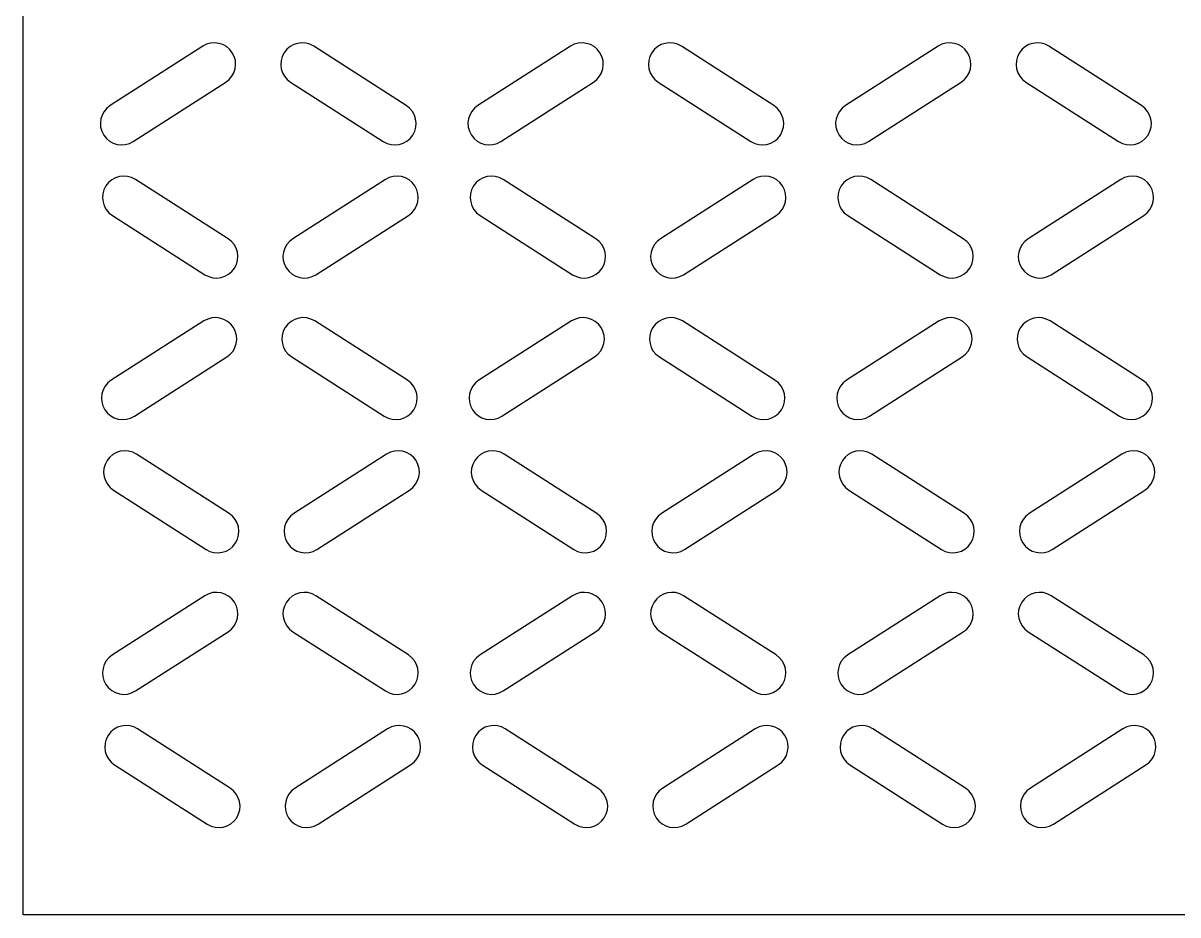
# Model space of a CAD drawing. Header units: centimetres. Extents: x -5.2 to 5.3, y -8.1 to 8.1.
# Drawn here: x -5.24 to 0, y -8.1 to -4.05 of the extents above; entities that cross this region are included whole.
import ezdxf

# ---------------------------------------------------------------- set-up
doc = ezdxf.new("R2010")
doc.units = ezdxf.units.CM
doc.header["$MEASUREMENT"] = 0
doc.layers.add('Layer 1', color=7, linetype='Continuous')

msp = doc.modelspace()

# ---------------------------------------------------------------- linework, layer by layer
at = {"layer": 'Layer 1', "color": 240}
for points, knots in [([(-5.23875, 8.09625), (-5.23875, 8.09625), (-5.23875, -8.09625), (-5.23875, -8.09625), (-5.23875, -8.09625), (-5.23875, -8.09625), (5.23875, -8.09625), (5.23875, -8.09625), (5.23875, -8.09625), (5.23875, -8.09625), (5.23875, 8.09625), (5.23875, 8.09625), (5.23875, 8.09625), (5.23875, 8.09625), (-5.23875, 8.09625), (-5.23875, 8.09625)], [0, 0, 0, 0, 0.2, 0.2, 0.2, 0.2, 0.4, 0.4, 0.4, 0.4, 0.6, 0.6, 0.6, 0.6, 1, 1, 1, 1]), ([(-4.8437, -4.42322), (-4.8437, -4.42322), (-4.42378, -4.15419), (-4.42378, -4.15419), (-4.42378, -4.15419), (-4.37869, -4.1253), (-4.31871, -4.13845), (-4.28982, -4.18353), (-4.28982, -4.18353), (-4.26093, -4.22864), (-4.27408, -4.2886), (-4.31916, -4.31746), (-4.31916, -4.31746), (-4.31916, -4.31746), (-4.73908, -4.58649), (-4.73908, -4.58649), (-4.73908, -4.58649), (-4.78419, -4.61538), (-4.84415, -4.60226), (-4.87301, -4.55715), (-4.87301, -4.55715), (-4.90196, -4.51207), (-4.88879, -4.45212), (-4.8437, -4.42322)], [0, 0, 0, 0, 0.1428571, 0.1428571, 0.1428571, 0.1428571, 0.2857143, 0.2857143, 0.2857143, 0.2857143, 0.4285714, 0.4285714, 0.4285714, 0.4285714, 0.5714286, 0.5714286, 0.5714286, 0.5714286, 0.7142857, 0.7142857, 0.7142857, 0.7142857, 1, 1, 1, 1]), ([(-4.05447, -4.18354), (-4.02558, -4.13845), (-3.96565, -4.12531), (-3.92054, -4.1542), (-3.92054, -4.1542), (-3.92054, -4.1542), (-3.50062, -4.42323), (-3.50062, -4.42323), (-3.50062, -4.42323), (-3.45551, -4.45212), (-3.44239, -4.51208), (-3.47128, -4.55716), (-3.47128, -4.55716), (-3.50017, -4.60227), (-3.56015, -4.61539), (-3.60521, -4.5865), (-3.60521, -4.5865), (-3.60521, -4.5865), (-4.02518, -4.31747), (-4.02518, -4.31747), (-4.02518, -4.31747), (-4.07024, -4.2886), (-4.08337, -4.22865), (-4.05447, -4.18354)], [0, 0, 0, 0, 0.1428571, 0.1428571, 0.1428571, 0.1428571, 0.2857143, 0.2857143, 0.2857143, 0.2857143, 0.4285714, 0.4285714, 0.4285714, 0.4285714, 0.5714286, 0.5714286, 0.5714286, 0.5714286, 0.7142857, 0.7142857, 0.7142857, 0.7142857, 1, 1, 1, 1]), ([(-3.17587, -4.42322), (-3.17587, -4.42322), (-2.75595, -4.15419), (-2.75595, -4.15419), (-2.75595, -4.15419), (-2.71084, -4.1253), (-2.65088, -4.13845), (-2.62199, -4.18353), (-2.62199, -4.18353), (-2.5931, -4.22864), (-2.60625, -4.2886), (-2.65131, -4.31746), (-2.65131, -4.31746), (-2.65131, -4.31746), (-3.07126, -4.58649), (-3.07126, -4.58649), (-3.07126, -4.58649), (-3.11635, -4.61538), (-3.17633, -4.60226), (-3.20519, -4.55715), (-3.20519, -4.55715), (-3.23411, -4.51207), (-3.22096, -4.45212), (-3.17587, -4.42322)], [0, 0, 0, 0, 0.1428571, 0.1428571, 0.1428571, 0.1428571, 0.2857143, 0.2857143, 0.2857143, 0.2857143, 0.4285714, 0.4285714, 0.4285714, 0.4285714, 0.5714286, 0.5714286, 0.5714286, 0.5714286, 0.7142857, 0.7142857, 0.7142857, 0.7142857, 1, 1, 1, 1]), ([(-2.38665, -4.18354), (-2.35773, -4.13845), (-2.2978, -4.12531), (-2.25269, -4.1542), (-2.25269, -4.1542), (-2.25269, -4.1542), (-1.8328, -4.42323), (-1.8328, -4.42323), (-1.8328, -4.42323), (-1.78769, -4.45212), (-1.77457, -4.51208), (-1.80346, -4.55716), (-1.80346, -4.55716), (-1.83235, -4.60227), (-1.89231, -4.61539), (-1.93739, -4.5865), (-1.93739, -4.5865), (-1.93739, -4.5865), (-2.35734, -4.31747), (-2.35734, -4.31747), (-2.35734, -4.31747), (-2.40239, -4.2886), (-2.41554, -4.22865), (-2.38665, -4.18354)], [0, 0, 0, 0, 0.1428571, 0.1428571, 0.1428571, 0.1428571, 0.2857143, 0.2857143, 0.2857143, 0.2857143, 0.4285714, 0.4285714, 0.4285714, 0.4285714, 0.5714286, 0.5714286, 0.5714286, 0.5714286, 0.7142857, 0.7142857, 0.7142857, 0.7142857, 1, 1, 1, 1]), ([(-1.50802, -4.42322), (-1.50802, -4.42322), (-1.0881, -4.15419), (-1.0881, -4.15419), (-1.0881, -4.15419), (-1.04299, -4.1253), (-0.98303, -4.13845), (-0.95417, -4.18353), (-0.95417, -4.18353), (-0.92528, -4.22864), (-0.9384, -4.2886), (-0.98349, -4.31746), (-0.98349, -4.31746), (-0.98349, -4.31746), (-1.40344, -4.58649), (-1.40344, -4.58649), (-1.40344, -4.58649), (-1.44853, -4.61538), (-1.50851, -4.60226), (-1.53737, -4.55715), (-1.53737, -4.55715), (-1.56625, -4.51207), (-1.55313, -4.45212), (-1.50802, -4.42322)], [0, 0, 0, 0, 0.1428571, 0.1428571, 0.1428571, 0.1428571, 0.2857143, 0.2857143, 0.2857143, 0.2857143, 0.4285714, 0.4285714, 0.4285714, 0.4285714, 0.5714286, 0.5714286, 0.5714286, 0.5714286, 0.7142857, 0.7142857, 0.7142857, 0.7142857, 1, 1, 1, 1]), ([(-0.71882, -4.18354), (-0.68987, -4.13845), (-0.62995, -4.12531), (-0.58483, -4.1542), (-0.58483, -4.1542), (-0.58483, -4.1542), (-0.16496, -4.42323), (-0.16496, -4.42323), (-0.16496, -4.42323), (-0.11985, -4.45212), (-0.10673, -4.51208), (-0.13562, -4.55716), (-0.13562, -4.55716), (-0.16451, -4.60227), (-0.22444, -4.61539), (-0.26955, -4.5865), (-0.26955, -4.5865), (-0.26955, -4.5865), (-0.68947, -4.31747), (-0.68947, -4.31747), (-0.68947, -4.31747), (-0.73454, -4.2886), (-0.74771, -4.22865), (-0.71882, -4.18354)], [0, 0, 0, 0, 0.1428571, 0.1428571, 0.1428571, 0.1428571, 0.2857143, 0.2857143, 0.2857143, 0.2857143, 0.4285714, 0.4285714, 0.4285714, 0.4285714, 0.5714286, 0.5714286, 0.5714286, 0.5714286, 0.7142857, 0.7142857, 0.7142857, 0.7142857, 1, 1, 1, 1]), ([(-4.27985, -5.16162), (-4.30874, -5.20673), (-4.36867, -5.21985), (-4.41378, -5.19096), (-4.41378, -5.19096), (-4.41378, -5.19096), (-4.8337, -4.92193), (-4.8337, -4.92193), (-4.8337, -4.92193), (-4.87881, -4.89304), (-4.89193, -4.83311), (-4.86304, -4.788), (-4.86304, -4.788), (-4.83415, -4.74291), (-4.77417, -4.72977), (-4.72911, -4.75868), (-4.72911, -4.75868), (-4.72911, -4.75868), (-4.30914, -5.02768), (-4.30914, -5.02768), (-4.30914, -5.02768), (-4.26408, -5.05656), (-4.25095, -5.11654), (-4.27985, -5.16162)], [0, 0, 0, 0, 0.1428571, 0.1428571, 0.1428571, 0.1428571, 0.2857143, 0.2857143, 0.2857143, 0.2857143, 0.4285714, 0.4285714, 0.4285714, 0.4285714, 0.5714286, 0.5714286, 0.5714286, 0.5714286, 0.7142857, 0.7142857, 0.7142857, 0.7142857, 1, 1, 1, 1]), ([(-3.49059, -4.92194), (-3.49059, -4.92194), (-3.91051, -5.19097), (-3.91051, -5.19097), (-3.91051, -5.19097), (-3.95562, -5.21986), (-4.01558, -5.20674), (-4.0445, -5.16163), (-4.0445, -5.16163), (-4.07339, -5.11654), (-4.06022, -5.05656), (-4.01516, -5.0277), (-4.01516, -5.0277), (-4.01516, -5.0277), (-3.59524, -4.7587), (-3.59524, -4.7587), (-3.59524, -4.7587), (-3.55013, -4.72978), (-3.49012, -4.74293), (-3.46125, -4.78802), (-3.46125, -4.78802), (-3.43236, -4.83312), (-3.44548, -4.89307), (-3.49059, -4.92194)], [0, 0, 0, 0, 0.1428571, 0.1428571, 0.1428571, 0.1428571, 0.2857143, 0.2857143, 0.2857143, 0.2857143, 0.4285714, 0.4285714, 0.4285714, 0.4285714, 0.5714286, 0.5714286, 0.5714286, 0.5714286, 0.7142857, 0.7142857, 0.7142857, 0.7142857, 1, 1, 1, 1]), ([(-2.61199, -5.16162), (-2.64088, -5.20673), (-2.70081, -5.21985), (-2.74592, -5.19096), (-2.74592, -5.19096), (-2.74592, -5.19096), (-3.16584, -4.92193), (-3.16584, -4.92193), (-3.16584, -4.92193), (-3.21095, -4.89304), (-3.22407, -4.83311), (-3.19518, -4.788), (-3.19518, -4.788), (-3.16629, -4.74291), (-3.10631, -4.72977), (-3.06125, -4.75868), (-3.06125, -4.75868), (-3.06125, -4.75868), (-2.64128, -5.02768), (-2.64128, -5.02768), (-2.64128, -5.02768), (-2.59622, -5.05656), (-2.5831, -5.11654), (-2.61199, -5.16162)], [0, 0, 0, 0, 0.1428571, 0.1428571, 0.1428571, 0.1428571, 0.2857143, 0.2857143, 0.2857143, 0.2857143, 0.4285714, 0.4285714, 0.4285714, 0.4285714, 0.5714286, 0.5714286, 0.5714286, 0.5714286, 0.7142857, 0.7142857, 0.7142857, 0.7142857, 1, 1, 1, 1]), ([(-1.82274, -4.92194), (-1.82274, -4.92194), (-2.24266, -5.19097), (-2.24266, -5.19097), (-2.24266, -5.19097), (-2.28777, -5.21986), (-2.34773, -5.20674), (-2.37665, -5.16163), (-2.37665, -5.16163), (-2.40554, -5.11654), (-2.39237, -5.05656), (-2.34731, -5.0277), (-2.34731, -5.0277), (-2.34731, -5.0277), (-1.92739, -4.7587), (-1.92739, -4.7587), (-1.92739, -4.7587), (-1.88228, -4.72978), (-1.82232, -4.74293), (-1.79346, -4.78802), (-1.79346, -4.78802), (-1.76448, -4.83312), (-1.77768, -4.89307), (-1.82274, -4.92194)], [0, 0, 0, 0, 0.1428571, 0.1428571, 0.1428571, 0.1428571, 0.2857143, 0.2857143, 0.2857143, 0.2857143, 0.4285714, 0.4285714, 0.4285714, 0.4285714, 0.5714286, 0.5714286, 0.5714286, 0.5714286, 0.7142857, 0.7142857, 0.7142857, 0.7142857, 1, 1, 1, 1]), ([(-0.94414, -5.16162), (-0.97303, -5.20673), (-1.03296, -5.21985), (-1.07807, -5.19096), (-1.07807, -5.19096), (-1.07807, -5.19096), (-1.49799, -4.92193), (-1.49799, -4.92193), (-1.49799, -4.92193), (-1.5431, -4.89304), (-1.55622, -4.83311), (-1.52733, -4.788), (-1.52733, -4.788), (-1.49844, -4.74291), (-1.43846, -4.72977), (-1.3934, -4.75868), (-1.3934, -4.75868), (-1.3934, -4.75868), (-0.97343, -5.02768), (-0.97343, -5.02768), (-0.97343, -5.02768), (-0.92837, -5.05656), (-0.91525, -5.11654), (-0.94414, -5.16162)], [0, 0, 0, 0, 0.1428571, 0.1428571, 0.1428571, 0.1428571, 0.2857143, 0.2857143, 0.2857143, 0.2857143, 0.4285714, 0.4285714, 0.4285714, 0.4285714, 0.5714286, 0.5714286, 0.5714286, 0.5714286, 0.7142857, 0.7142857, 0.7142857, 0.7142857, 1, 1, 1, 1]), ([(-0.15491, -4.92194), (-0.15491, -4.92194), (-0.57483, -5.19097), (-0.57483, -5.19097), (-0.57483, -5.19097), (-0.61989, -5.21986), (-0.6799, -5.20674), (-0.70876, -5.16163), (-0.70876, -5.16163), (-0.73765, -5.11654), (-0.72453, -5.05656), (-0.67942, -5.0277), (-0.67942, -5.0277), (-0.67942, -5.0277), (-0.2595, -4.7587), (-0.2595, -4.7587), (-0.2595, -4.7587), (-0.21439, -4.72978), (-0.15443, -4.74293), (-0.12557, -4.78802), (-0.12557, -4.78802), (-0.09668, -4.83312), (-0.1098, -4.89307), (-0.15491, -4.92194)], [0, 0, 0, 0, 0.1428571, 0.1428571, 0.1428571, 0.1428571, 0.2857143, 0.2857143, 0.2857143, 0.2857143, 0.4285714, 0.4285714, 0.4285714, 0.4285714, 0.5714286, 0.5714286, 0.5714286, 0.5714286, 0.7142857, 0.7142857, 0.7142857, 0.7142857, 1, 1, 1, 1]), ([(-4.83873, -5.66999), (-4.83873, -5.66999), (-4.41881, -5.40099), (-4.41881, -5.40099), (-4.41881, -5.40099), (-4.3737, -5.3721), (-4.31374, -5.38522), (-4.28485, -5.43033), (-4.28485, -5.43033), (-4.25596, -5.47539), (-4.26911, -5.53537), (-4.31417, -5.56426), (-4.31417, -5.56426), (-4.31417, -5.56426), (-4.73412, -5.83329), (-4.73412, -5.83329), (-4.73412, -5.83329), (-4.77921, -5.86218), (-4.83919, -5.84906), (-4.86805, -5.80395), (-4.86805, -5.80395), (-4.89696, -5.75884), (-4.88381, -5.69889), (-4.83873, -5.66999)], [0, 0, 0, 0, 0.1428571, 0.1428571, 0.1428571, 0.1428571, 0.2857143, 0.2857143, 0.2857143, 0.2857143, 0.4285714, 0.4285714, 0.4285714, 0.4285714, 0.5714286, 0.5714286, 0.5714286, 0.5714286, 0.7142857, 0.7142857, 0.7142857, 0.7142857, 1, 1, 1, 1]), ([(-4.0495, -5.43033), (-4.02058, -5.38522), (-3.96065, -5.3721), (-3.91554, -5.40099), (-3.91554, -5.40099), (-3.91554, -5.40099), (-3.49565, -5.66999), (-3.49565, -5.66999), (-3.49565, -5.66999), (-3.45054, -5.69888), (-3.43742, -5.75884), (-3.46631, -5.80392), (-3.46631, -5.80392), (-3.4952, -5.84903), (-3.55516, -5.86215), (-3.60024, -5.83326), (-3.60024, -5.83326), (-3.60024, -5.83326), (-4.02019, -5.56423), (-4.02019, -5.56423), (-4.02019, -5.56423), (-4.06522, -5.53537), (-4.07839, -5.47539), (-4.0495, -5.43033)], [0, 0, 0, 0, 0.1428571, 0.1428571, 0.1428571, 0.1428571, 0.2857143, 0.2857143, 0.2857143, 0.2857143, 0.4285714, 0.4285714, 0.4285714, 0.4285714, 0.5714286, 0.5714286, 0.5714286, 0.5714286, 0.7142857, 0.7142857, 0.7142857, 0.7142857, 1, 1, 1, 1]), ([(-3.17087, -5.66999), (-3.17087, -5.66999), (-2.75095, -5.40099), (-2.75095, -5.40099), (-2.75095, -5.40099), (-2.70584, -5.3721), (-2.64588, -5.38522), (-2.61702, -5.43033), (-2.61702, -5.43033), (-2.58813, -5.47539), (-2.60125, -5.53537), (-2.64634, -5.56426), (-2.64634, -5.56426), (-2.64634, -5.56426), (-3.06629, -5.83329), (-3.06629, -5.83329), (-3.06629, -5.83329), (-3.11138, -5.86218), (-3.17136, -5.84906), (-3.20022, -5.80395), (-3.20022, -5.80395), (-3.22911, -5.75884), (-3.21598, -5.69889), (-3.17087, -5.66999)], [0, 0, 0, 0, 0.1428571, 0.1428571, 0.1428571, 0.1428571, 0.2857143, 0.2857143, 0.2857143, 0.2857143, 0.4285714, 0.4285714, 0.4285714, 0.4285714, 0.5714286, 0.5714286, 0.5714286, 0.5714286, 0.7142857, 0.7142857, 0.7142857, 0.7142857, 1, 1, 1, 1]), ([(-2.38167, -5.43033), (-2.35272, -5.38522), (-2.2928, -5.3721), (-2.24768, -5.40099), (-2.24768, -5.40099), (-2.24768, -5.40099), (-1.82781, -5.66999), (-1.82781, -5.66999), (-1.82781, -5.66999), (-1.7827, -5.69888), (-1.76958, -5.75884), (-1.79847, -5.80392), (-1.79847, -5.80392), (-1.82736, -5.84903), (-1.88729, -5.86215), (-1.9324, -5.83326), (-1.9324, -5.83326), (-1.9324, -5.83326), (-2.35232, -5.56423), (-2.35232, -5.56423), (-2.35232, -5.56423), (-2.39736, -5.53537), (-2.41054, -5.47539), (-2.38167, -5.43033)], [0, 0, 0, 0, 0.1428571, 0.1428571, 0.1428571, 0.1428571, 0.2857143, 0.2857143, 0.2857143, 0.2857143, 0.4285714, 0.4285714, 0.4285714, 0.4285714, 0.5714286, 0.5714286, 0.5714286, 0.5714286, 0.7142857, 0.7142857, 0.7142857, 0.7142857, 1, 1, 1, 1]), ([(-1.50302, -5.66999), (-1.50302, -5.66999), (-1.0831, -5.40099), (-1.0831, -5.40099), (-1.0831, -5.40099), (-1.03801, -5.3721), (-0.97803, -5.38522), (-0.94917, -5.43033), (-0.94917, -5.43033), (-0.92028, -5.47539), (-0.9334, -5.53537), (-0.97851, -5.56426), (-0.97851, -5.56426), (-0.97851, -5.56426), (-1.39843, -5.83329), (-1.39843, -5.83329), (-1.39843, -5.83329), (-1.44354, -5.86218), (-1.5035, -5.84906), (-1.53236, -5.80395), (-1.53236, -5.80395), (-1.56125, -5.75884), (-1.54813, -5.69889), (-1.50302, -5.66999)], [0, 0, 0, 0, 0.1428571, 0.1428571, 0.1428571, 0.1428571, 0.2857143, 0.2857143, 0.2857143, 0.2857143, 0.4285714, 0.4285714, 0.4285714, 0.4285714, 0.5714286, 0.5714286, 0.5714286, 0.5714286, 0.7142857, 0.7142857, 0.7142857, 0.7142857, 1, 1, 1, 1]), ([(-0.71382, -5.43033), (-0.6849, -5.38522), (-0.62497, -5.3721), (-0.57986, -5.40099), (-0.57986, -5.40099), (-0.57986, -5.40099), (-0.15997, -5.66999), (-0.15997, -5.66999), (-0.15997, -5.66999), (-0.11486, -5.69888), (-0.10174, -5.75884), (-0.13063, -5.80392), (-0.13063, -5.80392), (-0.15952, -5.84903), (-0.21948, -5.86215), (-0.26456, -5.83326), (-0.26456, -5.83326), (-0.26456, -5.83326), (-0.68451, -5.56423), (-0.68451, -5.56423), (-0.68451, -5.56423), (-0.72954, -5.53537), (-0.74269, -5.47539), (-0.71382, -5.43033)], [0, 0, 0, 0, 0.1428571, 0.1428571, 0.1428571, 0.1428571, 0.2857143, 0.2857143, 0.2857143, 0.2857143, 0.4285714, 0.4285714, 0.4285714, 0.4285714, 0.5714286, 0.5714286, 0.5714286, 0.5714286, 0.7142857, 0.7142857, 0.7142857, 0.7142857, 1, 1, 1, 1]), ([(-4.27485, -6.40839), (-4.30374, -6.4535), (-4.36367, -6.46662), (-4.40878, -6.43773), (-4.40878, -6.43773), (-4.40878, -6.43773), (-4.8287, -6.1687), (-4.8287, -6.1687), (-4.8287, -6.1687), (-4.87381, -6.13981), (-4.88693, -6.07988), (-4.85804, -6.03477), (-4.85804, -6.03477), (-4.82915, -5.98968), (-4.76917, -5.97654), (-4.72411, -6.00545), (-4.72411, -6.00545), (-4.72411, -6.00545), (-4.30414, -6.27445), (-4.30414, -6.27445), (-4.30414, -6.27445), (-4.2591, -6.30333), (-4.24598, -6.36331), (-4.27485, -6.40839)], [0, 0, 0, 0, 0.1428571, 0.1428571, 0.1428571, 0.1428571, 0.2857143, 0.2857143, 0.2857143, 0.2857143, 0.4285714, 0.4285714, 0.4285714, 0.4285714, 0.5714286, 0.5714286, 0.5714286, 0.5714286, 0.7142857, 0.7142857, 0.7142857, 0.7142857, 1, 1, 1, 1]), ([(-3.48559, -6.16871), (-3.48559, -6.16871), (-3.90551, -6.43774), (-3.90551, -6.43774), (-3.90551, -6.43774), (-3.95062, -6.46663), (-4.01058, -6.45351), (-4.0395, -6.4084), (-4.0395, -6.4084), (-4.06839, -6.36331), (-4.05522, -6.30333), (-4.01016, -6.27447), (-4.01016, -6.27447), (-4.01016, -6.27447), (-3.59024, -6.00547), (-3.59024, -6.00547), (-3.59024, -6.00547), (-3.54513, -5.97655), (-3.48512, -5.9897), (-3.45625, -6.03479), (-3.45625, -6.03479), (-3.42736, -6.07989), (-3.44048, -6.13984), (-3.48559, -6.16871)], [0, 0, 0, 0, 0.1428571, 0.1428571, 0.1428571, 0.1428571, 0.2857143, 0.2857143, 0.2857143, 0.2857143, 0.4285714, 0.4285714, 0.4285714, 0.4285714, 0.5714286, 0.5714286, 0.5714286, 0.5714286, 0.7142857, 0.7142857, 0.7142857, 0.7142857, 1, 1, 1, 1]), ([(-2.60699, -6.40839), (-2.63588, -6.4535), (-2.69581, -6.46662), (-2.74092, -6.43773), (-2.74092, -6.43773), (-2.74092, -6.43773), (-3.16084, -6.1687), (-3.16084, -6.1687), (-3.16084, -6.1687), (-3.20595, -6.13981), (-3.21907, -6.07988), (-3.19018, -6.03477), (-3.19018, -6.03477), (-3.16129, -5.98968), (-3.10131, -5.97654), (-3.05625, -6.00545), (-3.05625, -6.00545), (-3.05625, -6.00545), (-2.63628, -6.27445), (-2.63628, -6.27445), (-2.63628, -6.27445), (-2.59125, -6.30333), (-2.5781, -6.36331), (-2.60699, -6.40839)], [0, 0, 0, 0, 0.1428571, 0.1428571, 0.1428571, 0.1428571, 0.2857143, 0.2857143, 0.2857143, 0.2857143, 0.4285714, 0.4285714, 0.4285714, 0.4285714, 0.5714286, 0.5714286, 0.5714286, 0.5714286, 0.7142857, 0.7142857, 0.7142857, 0.7142857, 1, 1, 1, 1]), ([(-1.81774, -6.16871), (-1.81774, -6.16871), (-2.23766, -6.43774), (-2.23766, -6.43774), (-2.23766, -6.43774), (-2.28277, -6.46663), (-2.34273, -6.45351), (-2.37165, -6.4084), (-2.37165, -6.4084), (-2.40054, -6.36331), (-2.38737, -6.30333), (-2.34231, -6.27447), (-2.34231, -6.27447), (-2.34231, -6.27447), (-1.92239, -6.00547), (-1.92239, -6.00547), (-1.92239, -6.00547), (-1.87728, -5.97655), (-1.8173, -5.9897), (-1.78843, -6.03479), (-1.78843, -6.03479), (-1.75951, -6.07989), (-1.77266, -6.13984), (-1.81774, -6.16871)], [0, 0, 0, 0, 0.1428571, 0.1428571, 0.1428571, 0.1428571, 0.2857143, 0.2857143, 0.2857143, 0.2857143, 0.4285714, 0.4285714, 0.4285714, 0.4285714, 0.5714286, 0.5714286, 0.5714286, 0.5714286, 0.7142857, 0.7142857, 0.7142857, 0.7142857, 1, 1, 1, 1]), ([(-0.93914, -6.40839), (-0.96803, -6.4535), (-1.02796, -6.46662), (-1.07307, -6.43773), (-1.07307, -6.43773), (-1.07307, -6.43773), (-1.49299, -6.1687), (-1.49299, -6.1687), (-1.49299, -6.1687), (-1.5381, -6.13981), (-1.55122, -6.07988), (-1.52233, -6.03477), (-1.52233, -6.03477), (-1.49344, -5.98968), (-1.43346, -5.97654), (-1.3884, -6.00545), (-1.3884, -6.00545), (-1.3884, -6.00545), (-0.96843, -6.27445), (-0.96843, -6.27445), (-0.96843, -6.27445), (-0.92337, -6.30333), (-0.91025, -6.36331), (-0.93914, -6.40839)], [0, 0, 0, 0, 0.1428571, 0.1428571, 0.1428571, 0.1428571, 0.2857143, 0.2857143, 0.2857143, 0.2857143, 0.4285714, 0.4285714, 0.4285714, 0.4285714, 0.5714286, 0.5714286, 0.5714286, 0.5714286, 0.7142857, 0.7142857, 0.7142857, 0.7142857, 1, 1, 1, 1]), ([(-0.14991, -6.16871), (-0.14991, -6.16871), (-0.56983, -6.43774), (-0.56983, -6.43774), (-0.56983, -6.43774), (-0.61492, -6.46663), (-0.6749, -6.45351), (-0.70379, -6.4084), (-0.70379, -6.4084), (-0.73268, -6.36331), (-0.71953, -6.30333), (-0.67445, -6.27447), (-0.67445, -6.27447), (-0.67445, -6.27447), (-0.25453, -6.00547), (-0.25453, -6.00547), (-0.25453, -6.00547), (-0.20942, -5.97655), (-0.14946, -5.9897), (-0.1206, -6.03479), (-0.1206, -6.03479), (-0.09168, -6.07989), (-0.10483, -6.13984), (-0.14991, -6.16871)], [0, 0, 0, 0, 0.1428571, 0.1428571, 0.1428571, 0.1428571, 0.2857143, 0.2857143, 0.2857143, 0.2857143, 0.4285714, 0.4285714, 0.4285714, 0.4285714, 0.5714286, 0.5714286, 0.5714286, 0.5714286, 0.7142857, 0.7142857, 0.7142857, 0.7142857, 1, 1, 1, 1]), ([(-4.8337, -6.91676), (-4.8337, -6.91676), (-4.41378, -6.64776), (-4.41378, -6.64776), (-4.41378, -6.64776), (-4.36867, -6.61887), (-4.30871, -6.63199), (-4.27985, -6.6771), (-4.27985, -6.6771), (-4.25096, -6.72216), (-4.26408, -6.78214), (-4.30917, -6.81103), (-4.30917, -6.81103), (-4.30917, -6.81103), (-4.72912, -7.08006), (-4.72912, -7.08006), (-4.72912, -7.08006), (-4.77421, -7.10895), (-4.83419, -7.09583), (-4.86305, -7.05072), (-4.86305, -7.05072), (-4.89196, -7.00561), (-4.87881, -6.94566), (-4.8337, -6.91676)], [0, 0, 0, 0, 0.1428571, 0.1428571, 0.1428571, 0.1428571, 0.2857143, 0.2857143, 0.2857143, 0.2857143, 0.4285714, 0.4285714, 0.4285714, 0.4285714, 0.5714286, 0.5714286, 0.5714286, 0.5714286, 0.7142857, 0.7142857, 0.7142857, 0.7142857, 1, 1, 1, 1]), ([(-4.0445, -6.6771), (-4.01555, -6.63199), (-3.95563, -6.61887), (-3.91051, -6.64776), (-3.91051, -6.64776), (-3.91051, -6.64776), (-3.49064, -6.91676), (-3.49064, -6.91676), (-3.49064, -6.91676), (-3.44553, -6.94565), (-3.43241, -7.00561), (-3.4613, -7.05069), (-3.4613, -7.05069), (-3.49019, -7.0958), (-3.55012, -7.10892), (-3.59523, -7.08003), (-3.59523, -7.08003), (-3.59523, -7.08003), (-4.01515, -6.811), (-4.01515, -6.811), (-4.01515, -6.811), (-4.06022, -6.78214), (-4.07339, -6.72216), (-4.0445, -6.6771)], [0, 0, 0, 0, 0.1428571, 0.1428571, 0.1428571, 0.1428571, 0.2857143, 0.2857143, 0.2857143, 0.2857143, 0.4285714, 0.4285714, 0.4285714, 0.4285714, 0.5714286, 0.5714286, 0.5714286, 0.5714286, 0.7142857, 0.7142857, 0.7142857, 0.7142857, 1, 1, 1, 1]), ([(-3.16585, -6.91676), (-3.16585, -6.91676), (-2.74593, -6.64776), (-2.74593, -6.64776), (-2.74593, -6.64776), (-2.70084, -6.61887), (-2.64086, -6.63199), (-2.612, -6.6771), (-2.612, -6.6771), (-2.58311, -6.72216), (-2.59623, -6.78214), (-2.64134, -6.81103), (-2.64134, -6.81103), (-2.64134, -6.81103), (-3.06126, -7.08006), (-3.06126, -7.08006), (-3.06126, -7.08006), (-3.10637, -7.10895), (-3.16633, -7.09583), (-3.19519, -7.05072), (-3.19519, -7.05072), (-3.22408, -7.00561), (-3.21096, -6.94566), (-3.16585, -6.91676)], [0, 0, 0, 0, 0.1428571, 0.1428571, 0.1428571, 0.1428571, 0.2857143, 0.2857143, 0.2857143, 0.2857143, 0.4285714, 0.4285714, 0.4285714, 0.4285714, 0.5714286, 0.5714286, 0.5714286, 0.5714286, 0.7142857, 0.7142857, 0.7142857, 0.7142857, 1, 1, 1, 1]), ([(-2.37665, -6.6771), (-2.34773, -6.63199), (-2.2878, -6.61887), (-2.24269, -6.64776), (-2.24269, -6.64776), (-2.24269, -6.64776), (-1.8228, -6.91676), (-1.8228, -6.91676), (-1.8228, -6.91676), (-1.77769, -6.94565), (-1.76457, -7.00561), (-1.79346, -7.05069), (-1.79346, -7.05069), (-1.82235, -7.0958), (-1.88231, -7.10892), (-1.92739, -7.08003), (-1.92739, -7.08003), (-1.92739, -7.08003), (-2.34734, -6.811), (-2.34734, -6.811), (-2.34734, -6.811), (-2.39239, -6.78214), (-2.40554, -6.72216), (-2.37665, -6.6771)], [0, 0, 0, 0, 0.1428571, 0.1428571, 0.1428571, 0.1428571, 0.2857143, 0.2857143, 0.2857143, 0.2857143, 0.4285714, 0.4285714, 0.4285714, 0.4285714, 0.5714286, 0.5714286, 0.5714286, 0.5714286, 0.7142857, 0.7142857, 0.7142857, 0.7142857, 1, 1, 1, 1]), ([(-1.49802, -6.91676), (-1.49802, -6.91676), (-1.0781, -6.64776), (-1.0781, -6.64776), (-1.0781, -6.64776), (-1.03301, -6.61887), (-0.97303, -6.63199), (-0.94414, -6.6771), (-0.94414, -6.6771), (-0.91525, -6.72216), (-0.9284, -6.78214), (-0.97348, -6.81103), (-0.97348, -6.81103), (-0.97348, -6.81103), (-1.3934, -7.08006), (-1.3934, -7.08006), (-1.3934, -7.08006), (-1.43851, -7.10895), (-1.49847, -7.09583), (-1.52733, -7.05072), (-1.52733, -7.05072), (-1.55625, -7.00561), (-1.5431, -6.94566), (-1.49802, -6.91676)], [0, 0, 0, 0, 0.1428571, 0.1428571, 0.1428571, 0.1428571, 0.2857143, 0.2857143, 0.2857143, 0.2857143, 0.4285714, 0.4285714, 0.4285714, 0.4285714, 0.5714286, 0.5714286, 0.5714286, 0.5714286, 0.7142857, 0.7142857, 0.7142857, 0.7142857, 1, 1, 1, 1]), ([(-0.70879, -6.6771), (-0.6799, -6.63199), (-0.61997, -6.61887), (-0.57486, -6.64776), (-0.57486, -6.64776), (-0.57486, -6.64776), (-0.15494, -6.91676), (-0.15494, -6.91676), (-0.15494, -6.91676), (-0.10983, -6.94565), (-0.09671, -7.00561), (-0.1256, -7.05069), (-0.1256, -7.05069), (-0.15449, -7.0958), (-0.21447, -7.10892), (-0.25953, -7.08003), (-0.25953, -7.08003), (-0.25953, -7.08003), (-0.6795, -6.811), (-0.6795, -6.811), (-0.6795, -6.811), (-0.72456, -6.78214), (-0.73768, -6.72216), (-0.70879, -6.6771)], [0, 0, 0, 0, 0.1428571, 0.1428571, 0.1428571, 0.1428571, 0.2857143, 0.2857143, 0.2857143, 0.2857143, 0.4285714, 0.4285714, 0.4285714, 0.4285714, 0.5714286, 0.5714286, 0.5714286, 0.5714286, 0.7142857, 0.7142857, 0.7142857, 0.7142857, 1, 1, 1, 1]), ([(-4.26987, -7.65516), (-4.29876, -7.70027), (-4.35869, -7.71339), (-4.4038, -7.6845), (-4.4038, -7.6845), (-4.4038, -7.6845), (-4.82372, -7.41547), (-4.82372, -7.41547), (-4.82372, -7.41547), (-4.86883, -7.38658), (-4.88195, -7.32665), (-4.85306, -7.28154), (-4.85306, -7.28154), (-4.82417, -7.23645), (-4.76419, -7.22331), (-4.71913, -7.25222), (-4.71913, -7.25222), (-4.71913, -7.25222), (-4.29916, -7.52122), (-4.29916, -7.52122), (-4.29916, -7.52122), (-4.2541, -7.5501), (-4.24098, -7.61008), (-4.26987, -7.65516)], [0, 0, 0, 0, 0.1428571, 0.1428571, 0.1428571, 0.1428571, 0.2857143, 0.2857143, 0.2857143, 0.2857143, 0.4285714, 0.4285714, 0.4285714, 0.4285714, 0.5714286, 0.5714286, 0.5714286, 0.5714286, 0.7142857, 0.7142857, 0.7142857, 0.7142857, 1, 1, 1, 1]), ([(-3.48062, -7.4155), (-3.48062, -7.4155), (-3.90054, -7.68453), (-3.90054, -7.68453), (-3.90054, -7.68453), (-3.94565, -7.71342), (-4.00561, -7.7003), (-4.03453, -7.65519), (-4.03453, -7.65519), (-4.06342, -7.6101), (-4.05025, -7.55012), (-4.00519, -7.52126), (-4.00519, -7.52126), (-4.00519, -7.52126), (-3.58526, -7.25223), (-3.58526, -7.25223), (-3.58526, -7.25223), (-3.54015, -7.22331), (-3.48014, -7.23646), (-3.45127, -7.28155), (-3.45127, -7.28155), (-3.42239, -7.32666), (-3.43551, -7.38661), (-3.48062, -7.4155)], [0, 0, 0, 0, 0.1428571, 0.1428571, 0.1428571, 0.1428571, 0.2857143, 0.2857143, 0.2857143, 0.2857143, 0.4285714, 0.4285714, 0.4285714, 0.4285714, 0.5714286, 0.5714286, 0.5714286, 0.5714286, 0.7142857, 0.7142857, 0.7142857, 0.7142857, 1, 1, 1, 1]), ([(-2.60202, -7.65516), (-2.63091, -7.70027), (-2.69084, -7.71339), (-2.73595, -7.6845), (-2.73595, -7.6845), (-2.73595, -7.6845), (-3.15587, -7.41547), (-3.15587, -7.41547), (-3.15587, -7.41547), (-3.20098, -7.38658), (-3.2141, -7.32665), (-3.18521, -7.28154), (-3.18521, -7.28154), (-3.15632, -7.23645), (-3.09634, -7.22331), (-3.05128, -7.25222), (-3.05128, -7.25222), (-3.05128, -7.25222), (-2.63131, -7.52122), (-2.63131, -7.52122), (-2.63131, -7.52122), (-2.58625, -7.5501), (-2.57313, -7.61008), (-2.60202, -7.65516)], [0, 0, 0, 0, 0.1428571, 0.1428571, 0.1428571, 0.1428571, 0.2857143, 0.2857143, 0.2857143, 0.2857143, 0.4285714, 0.4285714, 0.4285714, 0.4285714, 0.5714286, 0.5714286, 0.5714286, 0.5714286, 0.7142857, 0.7142857, 0.7142857, 0.7142857, 1, 1, 1, 1]), ([(-1.81277, -7.4155), (-1.81277, -7.4155), (-2.23269, -7.68453), (-2.23269, -7.68453), (-2.23269, -7.68453), (-2.2778, -7.71342), (-2.33776, -7.7003), (-2.36668, -7.65519), (-2.36668, -7.65519), (-2.39557, -7.6101), (-2.3824, -7.55012), (-2.33734, -7.52126), (-2.33734, -7.52126), (-2.33734, -7.52126), (-1.91742, -7.25226), (-1.91742, -7.25226), (-1.91742, -7.25226), (-1.87231, -7.22334), (-1.8123, -7.23649), (-1.78343, -7.28158), (-1.78343, -7.28158), (-1.7545, -7.32666), (-1.76765, -7.38661), (-1.81277, -7.4155)], [0, 0, 0, 0, 0.1428571, 0.1428571, 0.1428571, 0.1428571, 0.2857143, 0.2857143, 0.2857143, 0.2857143, 0.4285714, 0.4285714, 0.4285714, 0.4285714, 0.5714286, 0.5714286, 0.5714286, 0.5714286, 0.7142857, 0.7142857, 0.7142857, 0.7142857, 1, 1, 1, 1]), ([(-0.93416, -7.65516), (-0.96305, -7.70027), (-1.02298, -7.71339), (-1.06809, -7.6845), (-1.06809, -7.6845), (-1.06809, -7.6845), (-1.48801, -7.41547), (-1.48801, -7.41547), (-1.48801, -7.41547), (-1.53312, -7.38658), (-1.54624, -7.32665), (-1.51735, -7.28154), (-1.51735, -7.28154), (-1.48846, -7.23645), (-1.42848, -7.22331), (-1.38342, -7.25222), (-1.38342, -7.25222), (-1.38342, -7.25222), (-0.96345, -7.52122), (-0.96345, -7.52122), (-0.96345, -7.52122), (-0.9184, -7.5501), (-0.90527, -7.61008), (-0.93416, -7.65516)], [0, 0, 0, 0, 0.1428571, 0.1428571, 0.1428571, 0.1428571, 0.2857143, 0.2857143, 0.2857143, 0.2857143, 0.4285714, 0.4285714, 0.4285714, 0.4285714, 0.5714286, 0.5714286, 0.5714286, 0.5714286, 0.7142857, 0.7142857, 0.7142857, 0.7142857, 1, 1, 1, 1]), ([(-0.14491, -7.4155), (-0.14491, -7.4155), (-0.56483, -7.68453), (-0.56483, -7.68453), (-0.56483, -7.68453), (-0.60994, -7.71342), (-0.6699, -7.7003), (-0.69882, -7.65519), (-0.69882, -7.65519), (-0.72771, -7.6101), (-0.71454, -7.55012), (-0.66948, -7.52126), (-0.66948, -7.52126), (-0.66948, -7.52126), (-0.24956, -7.25226), (-0.24956, -7.25226), (-0.24956, -7.25226), (-0.20445, -7.22334), (-0.14449, -7.23649), (-0.11563, -7.28158), (-0.11563, -7.28158), (-0.08665, -7.32666), (-0.09983, -7.38661), (-0.14491, -7.4155)], [0, 0, 0, 0, 0.1428571, 0.1428571, 0.1428571, 0.1428571, 0.2857143, 0.2857143, 0.2857143, 0.2857143, 0.4285714, 0.4285714, 0.4285714, 0.4285714, 0.5714286, 0.5714286, 0.5714286, 0.5714286, 0.7142857, 0.7142857, 0.7142857, 0.7142857, 1, 1, 1, 1])]:
    msp.add_open_spline(points, degree=3, knots=knots, dxfattribs=at)

doc.saveas('drawing.dxf')
